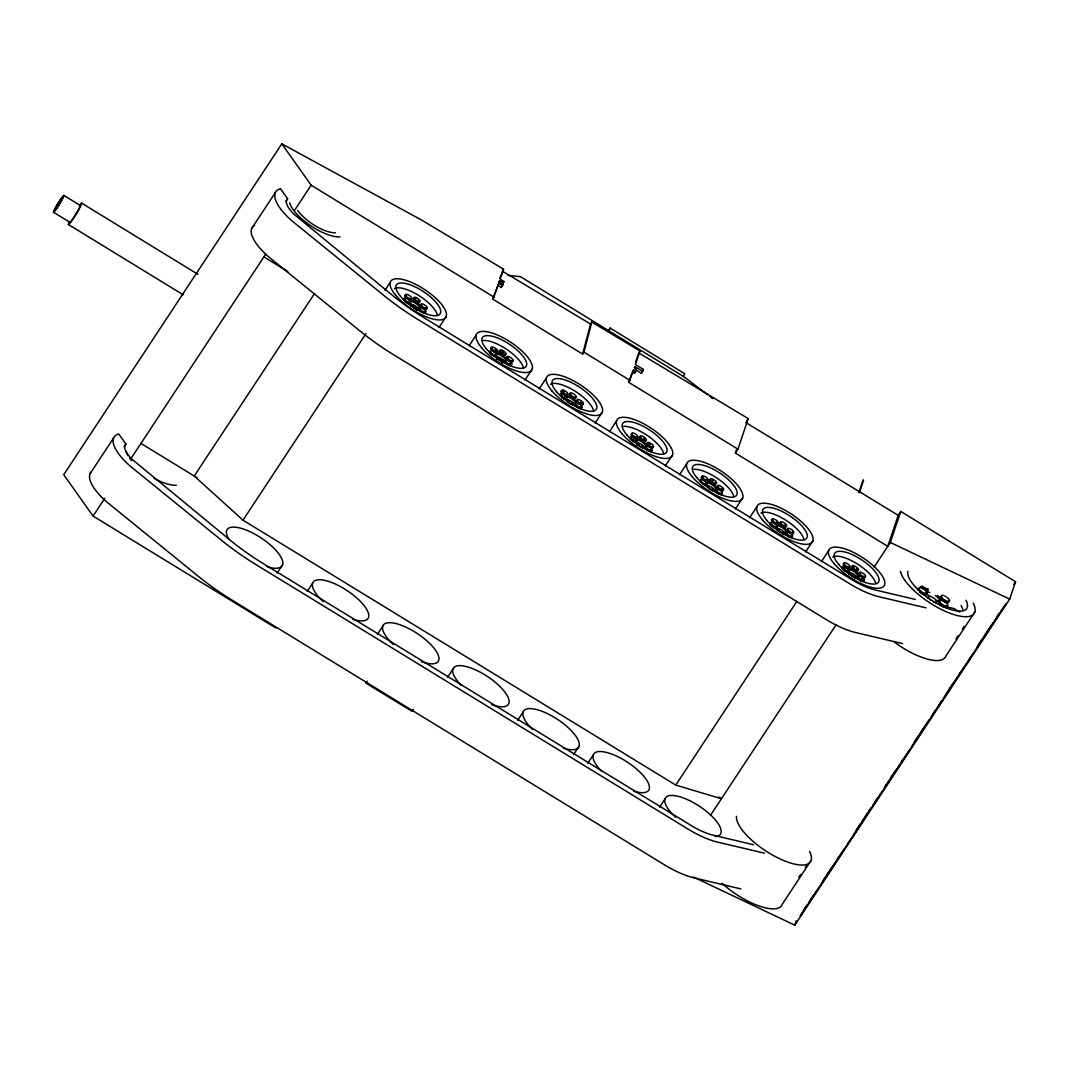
<?xml version="1.0" encoding="UTF-8"?>
<svg xmlns="http://www.w3.org/2000/svg" width="1069" height="1069" viewBox="0 0 1069 1069"><rect width="100%" height="100%" fill="white"/><g stroke="black" fill="none" stroke-linecap="round" stroke-linejoin="round"><path stroke-width="1.5" d="M863.097 480.021L858.901 492.502M497.513 285.223L501.214 287.481L502.483 285.543L498.795 283.285L492.836 299.133L582.618 354.093L590.542 324.041L591.825 322.103L640.01 350.993L635.454 364.542L643.364 369.393L641.44 373.268L636.162 370.048M582.618 354.093L583.901 352.155L591.825 322.103M499.851 278.274L503.539 269.174L422.161 220.374L281.802 143.821L63.726 474.703L93.07 516.073L276.029 628.078M492.836 299.133L498.795 283.285M503.539 269.174L500.172 279.209L503.86 281.468L502.069 284.915L503.352 282.978L499.664 280.719L499.236 281.989L502.924 284.247L502.483 285.543M501.214 287.481L502.924 284.247M503.352 282.978L503.86 281.468M693.353 876.994L794.801 925.179L1009.684 599.134L1015.55 581.723L900.766 511.45L898.214 515.325L887.778 546.339L735.392 453.056L737.944 449.18L628.826 382.381L631.846 373.415M635.694 361.963L638.233 354.44M628.826 382.381L633.623 369.981L635.734 371.277L634.452 373.215L632.354 371.918L633.623 369.981M634.452 373.215L635.186 371.05M635.734 371.277L636.456 369.112L634.345 367.816L634.799 366.493L642.71 371.331M641.44 373.268L643.364 369.393M735.392 453.056L736.421 449.996M737.944 449.18L748.233 418.594L638.741 352.93L640.01 350.993M859.369 492.649L863.552 480.222M874.201 566.931L890.33 542.464L900.766 511.45M794.801 925.179L796.271 920.823M1005.528 604.506L1005.755 603.825M608.942 330.815L610.132 328.076L684.681 373.709L683.492 376.462L707.411 394.595M90.077 473.687L113.635 437.943M251.749 228.378L275.321 192.62M124.111 446.802L125.928 444.049L118.833 434.041A46.582 16.583 33.4 0 0 129.777 465.763L221.817 540.513A114.183 40.635 33.4 0 0 255.718 564.445L688.129 829.143A51.112 18.2 33.4 0 0 717.727 842.145L764.455 853.169M285.797 201.48L287.601 198.74L280.506 188.732A46.582 16.583 33.4 0 0 291.463 220.455L383.504 295.191A114.183 40.635 33.4 0 0 417.404 319.137L849.802 583.821A51.112 18.2 33.4 0 0 879.413 596.836L926.128 607.86M93.07 516.073L104.815 498.248M131.019 458.481L265.7 254.128M294.79 210.005L311.146 185.191L281.802 143.821M314.42 293.681L194.237 476.026L242.997 520.175L675.755 785.087L721.428 798.743L718.582 796.993M384.893 290.474L390.319 282.243M242.997 520.175L365.919 333.662M277.138 573.024L282.563 564.793M438.998 327.448L446.241 316.464M498.381 282.657L499.664 280.719M307.204 591.438L312.642 583.193M469.064 345.862L476.306 334.878M524.986 380.083L532.215 369.099M377.37 634.385L382.796 626.14M539.23 388.809L546.459 377.825M367.095 681.1L365.825 683.038L412.019 711.326L413.302 709.388M595.139 423.03L602.381 412.046M447.523 677.332L452.949 669.087M609.383 431.756L616.613 420.772M665.292 465.977L672.535 454.993M517.677 720.279L523.115 712.034M679.537 474.703L686.779 463.719M746.536 421.173L748.233 418.594M573.599 754.5L579.024 746.269M735.459 508.924L742.688 497.94M587.843 763.226L593.268 754.981M749.703 517.65L756.932 506.666M805.612 551.871L812.854 540.887M659.586 807.135L665.012 798.904M821.433 561.559L828.675 550.575M675.755 785.087L796.859 601.353M710.404 815.447L836.092 624.75M798.89 877.181L800.694 874.429M805.238 867.56L807.042 864.808M956.047 638.741L957.851 635.988M962.381 629.12L964.198 626.367M811.13 860.438L782.254 904.254A43.762 15.581 33.4 0 1 722.056 883.275M974.794 612.109L945.918 655.925A43.762 15.581 33.4 0 1 894.178 641.961M1013.719 584.502L1015.55 581.723M804.396 909.011L807.135 904.842M810.81 899.283L813.549 895.114M822.716 881.203L826.377 875.645M826.604 874.976L828.448 872.197M829.13 871.476L832.791 865.917M837.374 858.968L839.205 856.189M855.708 831.161L860.518 823.531M862.122 821.42L866.932 813.803M868.536 811.692L871.275 807.523M874.95 801.964L877.702 797.795M884.344 787.385L886.174 784.606M886.856 783.884L890.53 778.326M890.758 777.644L892.588 774.865M893.27 774.156L896.944 768.598M901.514 761.649L903.358 758.856M914.356 742.18L918.244 735.94M919.848 733.842L924.658 726.212M926.262 724.101L929.014 719.931M932.676 714.373L935.428 710.204M939.09 704.645L941.842 700.476M946.426 693.514L948.256 690.734M948.484 690.066L950.314 687.273M951.009 686.565L954.67 681.006M959.254 674.058L961.084 671.279M977.574 646.251L982.384 638.621M983.988 636.509L988.798 628.893M990.402 626.781L993.154 622.612M996.816 617.054L999.568 612.884M805.999 906.913L800.267 915.933L816.756 890.905M808.739 902.744L812.413 897.185M815.153 893.003L818.827 887.444M821.567 883.275L825.241 877.716M827.072 874.936L831.655 867.988M833.486 865.209L838.069 858.247M839.9 855.467L844.483 848.519M848.145 842.96L850.897 838.791M853.65 834.622L863.725 819.322M866.478 815.153L870.139 809.594M872.892 805.425L876.553 799.853M879.306 795.683L882.967 790.125M884.798 787.345L889.381 780.397M891.212 777.617L895.795 770.655M897.626 767.876L902.209 760.928M904.04 758.148L908.623 751.2M912.285 745.641L927.865 722.003M930.618 717.834L934.279 712.275M937.032 708.092L940.693 702.533M943.446 698.364L947.107 692.806M948.938 690.026L953.521 683.078M955.352 680.298L959.935 673.336M961.766 670.557L966.349 663.608M968.18 660.829L972.763 653.881M976.438 648.308L992.005 624.684M994.758 620.514L998.419 614.942M1001.172 610.773L1004.833 605.214M819.509 886.736L836.011 861.708M837.842 858.928L842.425 851.98M844.256 849.2L848.839 842.238M850.67 839.459L880.909 793.586M883.649 789.416L900.151 764.388M901.982 761.609L906.565 754.661M908.396 751.868L912.979 744.919M914.81 742.14L938.635 705.994M941.388 701.825L945.049 696.266M946.88 693.487L957.877 676.797M959.708 674.018L964.291 667.069M966.122 664.29L970.705 657.328M972.536 654.549L1002.775 608.675M608.274 330.775L610.132 328.076M507.842 275.281L520.496 276.684L683.492 376.462M915.264 599.428L874.87 589.888A38.07 13.55 33.4 0 1 853.409 580.561L424.233 317.84A104.762 37.295 33.4 0 1 392.336 295.231L293.654 213.934A27.219 9.688 33.4 0 1 287.601 198.74M939.504 605.148L954.042 608.582L959.708 612.043M902.57 643.605L855.855 632.581A51.112 18.2 33.4 0 1 826.243 619.579L393.846 354.881A114.183 40.635 33.4 0 1 359.946 330.949L267.905 256.199A46.582 16.583 33.4 0 1 254.649 225.345M753.578 844.737L713.183 835.196A38.07 13.55 33.4 0 1 691.737 825.869L262.546 563.149A104.762 37.295 33.4 0 1 230.65 540.553L131.981 459.242A27.219 9.688 33.4 0 1 125.928 444.049M740.884 888.914L694.169 877.89A51.112 18.2 33.4 0 1 664.557 864.888L232.16 600.19A114.183 40.635 33.4 0 1 198.259 576.258L106.219 501.508A46.582 16.583 33.4 0 1 91.226 471.977M890.33 542.464L1009.684 599.134M502.27 271.112L590.542 324.041M745.681 422.469L898.214 515.325M311.146 185.191L494.119 297.195M583.901 352.155L630.109 380.444M263.883 256.894L287.721 271.486M81.698 203.177L197.925 274.319M63.926 195.453A9.942 0.869 -58.5 0 1 56.243 209.177A9.942 0.869 -58.5 0 1 55.895 206.878A9.942 0.869 -58.5 0 1 63.926 195.453L80.282 205.462M53.45 212.223L69.806 222.232M68.376 224.503L183.187 294.79M140.961 443.408L197.084 477.763M710.07 396.612L712.716 398.63M809.554 851.365A43.762 15.581 33.4 0 1 779.034 858.447A43.762 15.581 33.4 0 1 736.461 816.328M176.332 485.206A32.912 11.706 33.4 0 1 153.869 478.231M131.554 460.645A32.912 11.706 33.4 0 1 129.523 458.053M127.906 455.568A32.912 11.706 33.4 0 1 126.035 451.091M601.687 771.297A32.912 11.706 33.4 0 1 603.304 751.774A32.912 11.706 33.4 0 1 644.981 777.697A32.912 11.706 33.4 0 1 633.556 791.113M461.367 685.403A32.912 11.706 33.4 0 1 463.465 665.96A32.912 11.706 33.4 0 1 505.303 692.659A32.912 11.706 33.4 0 1 491.553 704.658M675.661 817.357A32.912 11.706 33.4 0 1 670.677 795.483A32.912 11.706 33.4 0 1 710.27 814.672A32.912 11.706 33.4 0 1 715.255 836.559M532.616 729.432A32.912 11.706 33.4 0 1 532.402 708.734A32.912 11.706 33.4 0 1 574.561 734.403A32.912 11.706 33.4 0 1 563.39 748.166M393.445 644.607A32.912 11.706 33.4 0 1 391.802 622.799A32.912 11.706 33.4 0 1 434.642 649.03A32.912 11.706 33.4 0 1 421.4 661.711M323.279 601.66A32.912 11.706 33.4 0 1 321.194 579.812A32.912 11.706 33.4 0 1 363.807 605.214A32.912 11.706 33.4 0 1 352.917 619.325M228.472 538.576A32.912 11.706 33.4 0 1 243.398 529.035A32.912 11.706 33.4 0 1 280.265 555.974A32.912 11.706 33.4 0 1 266.943 566.69M973.231 603.036A43.762 15.581 33.4 0 1 945.931 611.602A43.762 15.581 33.4 0 1 900.379 571.3M965.975 600.257A34.849 12.4 33.4 0 1 940.373 605.254A34.849 12.4 33.4 0 1 908.009 571.234M961.044 605.442A34.849 12.4 33.4 0 1 963.022 610.172M927.518 598.092A4.957 1.764 33.4 0 1 928.373 597.584M935.95 602.716A4.957 1.764 33.4 0 1 935.936 603.25M946.813 605.923A4.957 1.764 33.4 0 1 945.45 607.593M943.406 606.885A4.957 1.764 33.4 0 1 938.956 601.62M948.457 601.059A4.957 1.764 33.4 0 1 943.94 601.406A4.957 1.764 33.4 0 1 941.161 596.596M928.066 589.607A4.957 1.764 33.4 0 1 924.939 589.607A4.957 1.764 33.4 0 1 920.476 586.427M926.155 593.282A4.957 1.764 33.4 0 1 924.792 594.952A4.957 1.764 33.4 0 1 919.621 592.119M918.284 590.542A4.957 1.764 33.4 0 1 918.859 588.819M937.713 595.46A8.258 2.94 33.4 0 1 936.043 600.431M929.028 596.128A8.258 2.94 33.4 0 1 927.772 590.649M930.925 600.377A4.957 1.764 33.4 0 1 929.469 596.288A4.957 1.764 33.4 0 1 936.364 600.511A4.957 1.764 33.4 0 1 933.103 601.713M947.014 597.397A4.957 1.764 33.4 0 1 948.724 601.486A4.957 1.764 33.4 0 1 941.989 597.785A4.957 1.764 33.4 0 1 943.767 595.62M944.836 596.061A4.957 1.764 33.4 0 1 945.945 596.676M928.066 588.845A4.957 1.764 33.4 0 1 922.106 585.946M925.995 592.199A8.258 2.94 33.4 0 1 929.843 592.453M935.268 595.42A8.258 2.94 33.4 0 1 939.531 601.379M339.995 236.877A32.912 11.706 33.4 0 1 310.237 225.439A32.912 11.706 33.4 0 1 289.712 202.776M335.452 232.695A26.204 9.327 33.4 0 1 297.716 210.406M760.981 513.107A26.204 9.327 33.4 0 1 784.766 519.521A26.204 9.327 33.4 0 1 803.995 539.431M783.016 532.75A3.728 1.323 33.4 0 1 782.989 534.62M777.297 530.758A3.728 1.323 33.4 0 1 778.539 530.01M791.394 535.663A3.728 1.323 33.4 0 1 790.993 537.52A3.728 1.323 33.4 0 1 786.677 535.155A3.728 1.323 33.4 0 1 786.33 532.883A6.214 2.205 33.4 0 0 783.123 528.34A6.214 2.205 33.4 0 0 776.856 525.721M792.623 532.001A3.728 1.323 33.4 0 1 792.009 533.832A3.728 1.323 33.4 0 1 787.532 531.093A3.728 1.323 33.4 0 1 788.147 529.262M786.103 526.496A3.728 1.323 33.4 0 1 781.693 525.707A3.728 1.323 33.4 0 1 780.998 522.674M784.887 524.799A3.728 1.323 33.4 0 1 785.474 525.413M777.51 523.062A3.728 1.323 33.4 0 1 776.014 524.211A3.728 1.323 33.4 0 1 771.845 521.378A3.728 1.323 33.4 0 1 772.62 519.748M776.508 521.886A3.728 1.323 33.4 0 1 777.096 522.487M776.281 526.736A3.728 1.323 33.4 0 1 775.252 527.992A3.728 1.323 33.4 0 1 771.35 525.854M770.776 525.253A3.728 1.323 33.4 0 1 771.39 523.422M776.428 525.4A6.214 2.205 33.4 0 1 781.96 526.189A6.214 2.205 33.4 0 1 787.025 531.427A6.214 2.205 33.4 0 1 782.361 531.547M779.635 529.877A6.214 2.205 33.4 0 1 776.415 526.068M623.641 426.371A26.204 9.327 33.4 0 1 647.333 435.484A26.204 9.327 33.4 0 1 663.675 453.537M637.191 445.359A3.728 1.323 33.4 0 1 636.99 444.463M637.204 444.183A3.728 1.323 33.4 0 1 638.22 444.116M643.11 447.43A3.728 1.323 33.4 0 1 643.311 448.339M651.489 450.343A3.728 1.323 33.4 0 1 648.095 450.61A3.728 1.323 33.4 0 1 646.01 446.989M650.486 449.167A3.728 1.323 33.4 0 1 651.074 449.768M652.731 446.682A3.728 1.323 33.4 0 1 649.337 446.949A3.728 1.323 33.4 0 1 647.239 443.328M649.364 443.902A3.728 1.323 33.4 0 1 650.206 444.357M645.168 439.519A3.728 1.323 33.4 0 1 643.017 440.816A3.728 1.323 33.4 0 1 639.676 436.86M643.859 438.317A3.728 1.323 33.4 0 1 644.58 438.905M636.777 436.593A3.728 1.323 33.4 0 1 636.162 438.424A3.728 1.323 33.4 0 1 631.685 435.684A3.728 1.323 33.4 0 1 632.3 433.854M635.961 440.842A3.728 1.323 33.4 0 1 634.211 441.898A3.728 1.323 33.4 0 1 630.042 438.771A3.728 1.323 33.4 0 1 631.792 437.715M633.436 438.517A3.728 1.323 33.4 0 1 634.238 439.065M636.095 440.174A6.214 2.205 33.4 0 1 640.719 439.813A6.214 2.205 33.4 0 1 646.665 445.292A6.214 2.205 33.4 0 1 642.041 445.653M639.315 443.982A6.214 2.205 33.4 0 1 636.456 441.016M638.246 444.971A3.728 1.323 33.4 0 1 640.117 443.541A3.728 1.323 33.4 0 1 643.899 447.47A6.214 2.205 33.4 0 1 642.75 447.176M643.899 447.47A3.728 1.323 33.4 0 1 638.834 445.573M636.536 439.827A6.214 2.205 33.4 0 1 643.431 442.94A6.214 2.205 33.4 0 1 645.649 447.377M832.724 557.016A26.204 9.327 33.4 0 1 856.51 563.443A26.204 9.327 33.4 0 1 875.738 583.353M854.746 576.659A3.728 1.323 33.4 0 1 854.732 578.529M849.04 574.668A3.728 1.323 33.4 0 1 850.283 573.919M863.137 579.585A3.728 1.323 33.4 0 1 862.736 581.442A3.728 1.323 33.4 0 1 858.42 579.077A3.728 1.323 33.4 0 1 858.06 576.806A6.214 2.205 33.4 0 0 854.866 572.262A6.214 2.205 33.4 0 0 848.599 569.63M861.828 578.382A3.728 1.323 33.4 0 1 862.549 578.97M864.781 576.485A3.728 1.323 33.4 0 1 863.284 577.634A3.728 1.323 33.4 0 1 859.115 574.801A3.728 1.323 33.4 0 1 859.89 573.171M857.846 570.405A3.728 1.323 33.4 0 1 853.436 569.617A3.728 1.323 33.4 0 1 852.741 566.583M853.463 566.784A3.728 1.323 33.4 0 1 854.278 567.118M856.63 568.721A3.728 1.323 33.4 0 1 857.218 569.323M849.254 566.984A3.728 1.323 33.4 0 1 845.86 567.251A3.728 1.323 33.4 0 1 843.762 563.63M848.225 571.554A3.728 1.323 33.4 0 1 843.094 569.764M842.506 569.162A3.728 1.323 33.4 0 1 843.12 567.332M844.657 567.866A3.728 1.323 33.4 0 1 845.499 568.32M848.171 569.309A6.214 2.205 33.4 0 1 853.703 570.111A6.214 2.205 33.4 0 1 858.754 575.349A6.214 2.205 33.4 0 1 854.104 575.456M852.715 574.694A6.214 2.205 33.4 0 1 848.158 569.977M850.884 575.389A3.728 1.323 33.4 0 1 851.392 573.064A3.728 1.323 33.4 0 1 856.042 576.926A3.728 1.323 33.4 0 1 851.605 575.991M693.794 469.318A26.204 9.327 33.4 0 1 717.486 478.431A26.204 9.327 33.4 0 1 733.842 496.484M721.655 493.29A3.728 1.323 33.4 0 1 719.891 494.359A3.728 1.323 33.4 0 1 715.736 491.232A3.728 1.323 33.4 0 1 717.486 490.177M723.098 490.137A3.728 1.323 33.4 0 1 718.689 489.348A3.728 1.323 33.4 0 1 717.994 486.315M721.882 488.439A3.728 1.323 33.4 0 1 722.47 489.054M715.736 483.041A3.728 1.323 33.4 0 1 712.342 483.308A3.728 1.323 33.4 0 1 710.257 479.687M712.382 480.262A3.728 1.323 33.4 0 1 713.21 480.716M706.943 479.54A3.728 1.323 33.4 0 1 706.088 481.331A3.728 1.323 33.4 0 1 701.545 478.244A3.728 1.323 33.4 0 1 703.188 477.001M706.115 483.789A3.728 1.323 33.4 0 1 702.721 484.043M701.197 482.907A3.728 1.323 33.4 0 1 701.224 480.475M709.482 486.929A6.214 2.205 33.4 0 1 707.638 481.798A6.214 2.205 33.4 0 1 716.283 487.09A6.214 2.205 33.4 0 1 712.208 488.6M709.709 489.121A3.728 1.323 33.4 0 1 708.8 486.061A3.728 1.323 33.4 0 1 713.998 489.589A3.728 1.323 33.4 0 1 710.511 489.669M707.638 486.903A6.214 2.205 33.4 0 1 706.662 485.887M705.994 482.974A6.214 2.205 33.4 0 1 712.97 485.393A6.214 2.205 33.4 0 1 715.816 490.324M550.508 384.265A26.204 9.327 33.4 0 1 574.294 390.679A26.204 9.327 33.4 0 1 593.522 410.59M566.824 401.516A3.728 1.323 33.4 0 1 568.788 401.356M580.921 406.821A3.728 1.323 33.4 0 1 580.307 408.652A3.728 1.323 33.4 0 1 575.83 405.913A3.728 1.323 33.4 0 1 576.445 404.082M582.151 403.16A3.728 1.323 33.4 0 1 580.013 404.456A3.728 1.323 33.4 0 1 576.659 400.501M580.855 401.957A3.728 1.323 33.4 0 1 581.563 402.545M575.416 397.147A3.728 1.323 33.4 0 1 573.919 398.283A3.728 1.323 33.4 0 1 569.75 395.463A3.728 1.323 33.4 0 1 570.525 393.833M567.038 394.22A3.728 1.323 33.4 0 1 563.644 394.488A3.728 1.323 33.4 0 1 561.559 390.866M563.684 391.441A3.728 1.323 33.4 0 1 564.512 391.895M566.009 398.403A3.728 1.323 33.4 0 1 563.243 398.617M562.401 398.149A3.728 1.323 33.4 0 1 561.599 397.615M559.675 394.929A3.728 1.323 33.4 0 1 560.918 394.581M561.639 394.768A3.728 1.323 33.4 0 1 562.441 395.116M564.806 396.706A3.728 1.323 33.4 0 1 565.394 397.321M569.162 401.035A6.214 2.205 33.4 0 1 567.318 395.904A6.214 2.205 33.4 0 1 575.964 401.196A6.214 2.205 33.4 0 1 571.888 402.706M566.383 396.88A6.214 2.205 33.4 0 1 574.374 401.009A6.214 2.205 33.4 0 1 573.799 404.563M483.322 340.476A26.204 9.327 33.4 0 1 507.013 349.59A26.204 9.327 33.4 0 1 523.369 367.642M502.777 362.712A3.728 1.323 33.4 0 1 501.762 362.792M496.871 359.465A3.728 1.323 33.4 0 1 496.671 358.97M496.671 358.569A3.728 1.323 33.4 0 1 497.9 358.222M498.635 358.409A3.728 1.323 33.4 0 1 499.437 358.743M501.789 360.347A3.728 1.323 33.4 0 1 502.377 360.961M503.005 362.044A3.728 1.323 33.4 0 1 503.005 362.444M511.383 364.957A3.728 1.323 33.4 0 1 506.973 364.168A3.728 1.323 33.4 0 1 506.292 361.135M510.18 363.273A3.728 1.323 33.4 0 1 510.768 363.874M512.412 360.787A3.728 1.323 33.4 0 1 510.661 361.843A3.728 1.323 33.4 0 1 506.492 358.73A3.728 1.323 33.4 0 1 508.243 357.661M505.263 354.2A3.728 1.323 33.4 0 1 503.512 355.255A3.728 1.323 33.4 0 1 499.343 352.142A3.728 1.323 33.4 0 1 501.094 351.073M502.737 351.875A3.728 1.323 33.4 0 1 503.539 352.423M496.47 350.699A3.728 1.323 33.4 0 1 495.842 352.529A3.728 1.323 33.4 0 1 491.379 349.79A3.728 1.323 33.4 0 1 491.994 347.959M495.161 349.496A3.728 1.323 33.4 0 1 495.882 350.097M495.642 354.948A3.728 1.323 33.4 0 1 492.248 355.202A3.728 1.323 33.4 0 1 490.163 351.594M497.807 357.086A6.214 2.205 33.4 0 1 498.635 353.211A6.214 2.205 33.4 0 1 506.385 359.638A6.214 2.205 33.4 0 1 498.996 358.088M497.165 358.062A6.214 2.205 33.4 0 1 496.19 357.046M495.522 354.133A6.214 2.205 33.4 0 1 501.842 356.084A6.214 2.205 33.4 0 1 505.704 361.028M394.367 288.683A26.204 9.327 33.4 0 1 418.153 295.097A26.204 9.327 33.4 0 1 437.381 315.008M416.402 308.326A3.728 1.323 33.4 0 1 416.375 310.197M410.683 306.335A3.728 1.323 33.4 0 1 411.926 305.587M424.781 311.239A3.728 1.323 33.4 0 1 424.38 313.097A3.728 1.323 33.4 0 1 420.064 310.732A3.728 1.323 33.4 0 1 419.716 308.46M426.01 307.578A3.728 1.323 33.4 0 1 425.395 309.409A3.728 1.323 33.4 0 1 420.919 306.669A3.728 1.323 33.4 0 1 421.533 304.839M419.489 302.073A3.728 1.323 33.4 0 1 415.079 301.284A3.728 1.323 33.4 0 1 414.384 298.251M415.119 298.438A3.728 1.323 33.4 0 1 415.921 298.785M418.273 300.376A3.728 1.323 33.4 0 1 418.861 300.99M410.897 298.639A3.728 1.323 33.4 0 1 407.503 298.906A3.728 1.323 33.4 0 1 405.418 295.285M409.253 301.739A3.728 1.323 33.4 0 1 408.946 303.609A3.728 1.323 33.4 0 1 404.737 301.431M404.162 300.83A3.728 1.323 33.4 0 1 404.777 298.999M409.815 300.977A6.214 2.205 33.4 0 1 415.347 301.765A6.214 2.205 33.4 0 1 420.411 307.003A6.214 2.205 33.4 0 1 415.747 307.124M414.358 306.362A6.214 2.205 33.4 0 1 409.801 301.645M412.527 307.044A3.728 1.323 33.4 0 1 413.035 304.732A3.728 1.323 33.4 0 1 417.685 308.58A3.728 1.323 33.4 0 1 413.249 307.645M410.202 304.411A6.214 2.205 33.4 0 1 409.16 302.607M410.242 301.298A6.214 2.205 33.4 0 1 416.509 303.917A6.214 2.205 33.4 0 1 419.716 308.393M79.574 205.114A12.641 1.109 -58.5 0 1 80.309 206.758A12.641 1.109 -58.5 0 1 71.423 221.35A12.641 1.109 -58.5 0 1 69.138 222.232M79.48 205.916A9.942 0.869 -58.5 0 1 75.926 214.067A9.942 0.869 -58.5 0 1 69.926 221.604M940.346 602.662A4.957 1.764 33.4 0 0 947.642 606.203A4.957 1.764 33.4 0 0 943.192 600.938A4.957 1.764 33.4 0 0 940.346 602.662M919.687 590.021A4.957 1.764 33.4 0 0 926.983 593.562A4.957 1.764 33.4 0 0 922.534 588.297A4.957 1.764 33.4 0 0 919.687 590.021M762.397 519.761A32.912 11.706 33.4 0 0 810.903 543.266A32.912 11.706 33.4 0 0 781.372 508.309A32.912 11.706 33.4 0 0 762.397 519.761M766.981 520.576A26.204 9.327 33.4 0 0 805.598 539.297A26.204 9.327 33.4 0 0 782.094 511.463A26.204 9.327 33.4 0 0 766.981 520.576M778.553 530.865A3.728 1.323 33.4 0 0 784.045 533.525A3.728 1.323 33.4 0 0 780.704 529.569A3.728 1.323 33.4 0 0 778.553 530.865M786.944 533.792A3.728 1.323 33.4 0 0 792.436 536.451A3.728 1.323 33.4 0 0 789.082 532.496A3.728 1.323 33.4 0 0 786.944 533.792M788.174 530.117A3.728 1.323 33.4 0 0 793.666 532.776A3.728 1.323 33.4 0 0 790.325 528.821A3.728 1.323 33.4 0 0 788.174 530.117M781.025 523.529A3.728 1.323 33.4 0 0 786.517 526.189A3.728 1.323 33.4 0 0 783.176 522.233A3.728 1.323 33.4 0 0 781.025 523.529M772.646 520.616A3.728 1.323 33.4 0 0 778.138 523.275A3.728 1.323 33.4 0 0 774.784 519.32A3.728 1.323 33.4 0 0 772.646 520.616M771.404 524.278A3.728 1.323 33.4 0 0 776.896 526.937A3.728 1.323 33.4 0 0 773.555 522.982A3.728 1.323 33.4 0 0 771.404 524.278M622.091 433.867A32.912 11.706 33.4 0 0 670.584 457.372A32.912 11.706 33.4 0 0 641.053 422.415A32.912 11.706 33.4 0 0 622.091 433.867M626.675 434.682A26.204 9.327 33.4 0 0 665.292 453.403A26.204 9.327 33.4 0 0 641.774 425.569A26.204 9.327 33.4 0 0 626.675 434.682M646.625 447.898A3.728 1.323 33.4 0 0 652.117 450.557A3.728 1.323 33.4 0 0 648.776 446.601A3.728 1.323 33.4 0 0 646.625 447.898M647.854 444.223A3.728 1.323 33.4 0 0 653.346 446.882A3.728 1.323 33.4 0 0 650.005 442.927A3.728 1.323 33.4 0 0 647.854 444.223M640.705 437.635A3.728 1.323 33.4 0 0 646.197 440.294A3.728 1.323 33.4 0 0 642.857 436.339A3.728 1.323 33.4 0 0 640.705 437.635M632.327 434.722A3.728 1.323 33.4 0 0 637.819 437.381A3.728 1.323 33.4 0 0 634.478 433.426A3.728 1.323 33.4 0 0 632.327 434.722M631.098 438.384A3.728 1.323 33.4 0 0 636.589 441.043A3.728 1.323 33.4 0 0 633.236 437.087A3.728 1.323 33.4 0 0 631.098 438.384M834.141 563.67A32.912 11.706 33.4 0 0 882.647 587.188A32.912 11.706 33.4 0 0 853.115 552.219A32.912 11.706 33.4 0 0 834.141 563.67M838.724 564.499A26.204 9.327 33.4 0 0 877.342 583.22A26.204 9.327 33.4 0 0 853.824 555.372A26.204 9.327 33.4 0 0 838.724 564.499M858.688 577.701A3.728 1.323 33.4 0 0 864.166 580.36A3.728 1.323 33.4 0 0 860.826 576.405A3.728 1.323 33.4 0 0 858.688 577.701M859.917 574.04A3.728 1.323 33.4 0 0 865.409 576.699A3.728 1.323 33.4 0 0 862.068 572.743A3.728 1.323 33.4 0 0 859.917 574.04M852.768 567.452A3.728 1.323 33.4 0 0 858.26 570.111A3.728 1.323 33.4 0 0 854.919 566.156A3.728 1.323 33.4 0 0 852.768 567.452M844.39 564.526A3.728 1.323 33.4 0 0 849.868 567.185A3.728 1.323 33.4 0 0 846.528 563.229A3.728 1.323 33.4 0 0 844.39 564.526M843.147 568.2A3.728 1.323 33.4 0 0 848.639 570.859A3.728 1.323 33.4 0 0 845.298 566.904A3.728 1.323 33.4 0 0 843.147 568.2M692.244 476.814A32.912 11.706 33.4 0 0 740.75 500.319A32.912 11.706 33.4 0 0 711.219 465.362A32.912 11.706 33.4 0 0 692.244 476.814M696.828 477.629A26.204 9.327 33.4 0 0 735.445 496.35A26.204 9.327 33.4 0 0 711.927 468.516A26.204 9.327 33.4 0 0 696.828 477.629M716.778 490.845A3.728 1.323 33.4 0 0 722.27 493.504A3.728 1.323 33.4 0 0 718.929 489.549A3.728 1.323 33.4 0 0 716.778 490.845M718.021 487.17A3.728 1.323 33.4 0 0 723.513 489.829A3.728 1.323 33.4 0 0 720.159 485.874A3.728 1.323 33.4 0 0 718.021 487.17M710.872 480.582A3.728 1.323 33.4 0 0 716.364 483.241A3.728 1.323 33.4 0 0 713.01 479.286A3.728 1.323 33.4 0 0 710.872 480.582M702.48 477.669A3.728 1.323 33.4 0 0 707.972 480.328A3.728 1.323 33.4 0 0 704.631 476.373A3.728 1.323 33.4 0 0 702.48 477.669M701.251 481.331A3.728 1.323 33.4 0 0 706.743 483.99A3.728 1.323 33.4 0 0 703.402 480.034A3.728 1.323 33.4 0 0 701.251 481.331M551.925 390.92A32.912 11.706 33.4 0 0 600.431 414.425A32.912 11.706 33.4 0 0 570.899 379.468A32.912 11.706 33.4 0 0 551.925 390.92M556.508 391.735A26.204 9.327 33.4 0 0 595.126 410.456A26.204 9.327 33.4 0 0 571.621 382.622A26.204 9.327 33.4 0 0 556.508 391.735M568.08 402.024A3.728 1.323 33.4 0 0 573.572 404.683A3.728 1.323 33.4 0 0 570.231 400.728A3.728 1.323 33.4 0 0 568.08 402.024M576.472 404.951A3.728 1.323 33.4 0 0 581.964 407.61A3.728 1.323 33.4 0 0 578.61 403.654A3.728 1.323 33.4 0 0 576.472 404.951M577.701 401.276A3.728 1.323 33.4 0 0 583.193 403.935A3.728 1.323 33.4 0 0 579.852 399.98A3.728 1.323 33.4 0 0 577.701 401.276M570.552 394.688A3.728 1.323 33.4 0 0 576.044 397.347A3.728 1.323 33.4 0 0 572.703 393.392A3.728 1.323 33.4 0 0 570.552 394.688M562.174 391.775A3.728 1.323 33.4 0 0 567.666 394.434A3.728 1.323 33.4 0 0 564.312 390.479A3.728 1.323 33.4 0 0 562.174 391.775M560.931 395.436A3.728 1.323 33.4 0 0 566.423 398.096A3.728 1.323 33.4 0 0 563.082 394.14A3.728 1.323 33.4 0 0 560.931 395.436M481.772 347.973A32.912 11.706 33.4 0 0 530.264 371.477A32.912 11.706 33.4 0 0 500.746 336.521A32.912 11.706 33.4 0 0 481.772 347.973M486.355 348.788A26.204 9.327 33.4 0 0 524.973 367.509A26.204 9.327 33.4 0 0 501.455 339.675A26.204 9.327 33.4 0 0 486.355 348.788M497.927 359.077A3.728 1.323 33.4 0 0 503.419 361.736A3.728 1.323 33.4 0 0 500.078 357.781A3.728 1.323 33.4 0 0 497.927 359.077M506.305 362.003A3.728 1.323 33.4 0 0 511.797 364.663A3.728 1.323 33.4 0 0 508.456 360.707A3.728 1.323 33.4 0 0 506.305 362.003M507.548 358.329A3.728 1.323 33.4 0 0 513.04 360.988A3.728 1.323 33.4 0 0 509.686 357.033A3.728 1.323 33.4 0 0 507.548 358.329M500.399 351.741A3.728 1.323 33.4 0 0 505.891 354.4A3.728 1.323 33.4 0 0 502.537 350.445A3.728 1.323 33.4 0 0 500.399 351.741M492.007 348.828A3.728 1.323 33.4 0 0 497.499 351.487A3.728 1.323 33.4 0 0 494.159 347.532A3.728 1.323 33.4 0 0 492.007 348.828M490.778 352.489A3.728 1.323 33.4 0 0 496.27 355.149A3.728 1.323 33.4 0 0 492.929 351.193A3.728 1.323 33.4 0 0 490.778 352.489M395.784 295.338A32.912 11.706 33.4 0 0 444.29 318.843A32.912 11.706 33.4 0 0 414.759 283.886A32.912 11.706 33.4 0 0 395.784 295.338M400.367 296.153A26.204 9.327 33.4 0 0 438.985 314.874A26.204 9.327 33.4 0 0 415.48 287.04A26.204 9.327 33.4 0 0 400.367 296.153M420.331 309.369A3.728 1.323 33.4 0 0 425.823 312.028A3.728 1.323 33.4 0 0 422.469 308.072A3.728 1.323 33.4 0 0 420.331 309.369M421.56 305.694A3.728 1.323 33.4 0 0 427.052 308.353A3.728 1.323 33.4 0 0 423.712 304.398A3.728 1.323 33.4 0 0 421.56 305.694M414.411 299.106A3.728 1.323 33.4 0 0 419.903 301.765A3.728 1.323 33.4 0 0 416.563 297.81A3.728 1.323 33.4 0 0 414.411 299.106M406.033 296.193A3.728 1.323 33.4 0 0 411.525 298.852A3.728 1.323 33.4 0 0 408.171 294.897A3.728 1.323 33.4 0 0 406.033 296.193M404.79 299.854A3.728 1.323 33.4 0 0 410.282 302.514A3.728 1.323 33.4 0 0 406.942 298.558A3.728 1.323 33.4 0 0 404.79 299.854M56.697 208.201A8.111 0.708 -58.5 0 0 62.964 196.99A8.111 0.708 -58.5 0 0 56.403 206.317A8.111 0.708 -58.5 0 0 56.697 208.201"/></g></svg>
